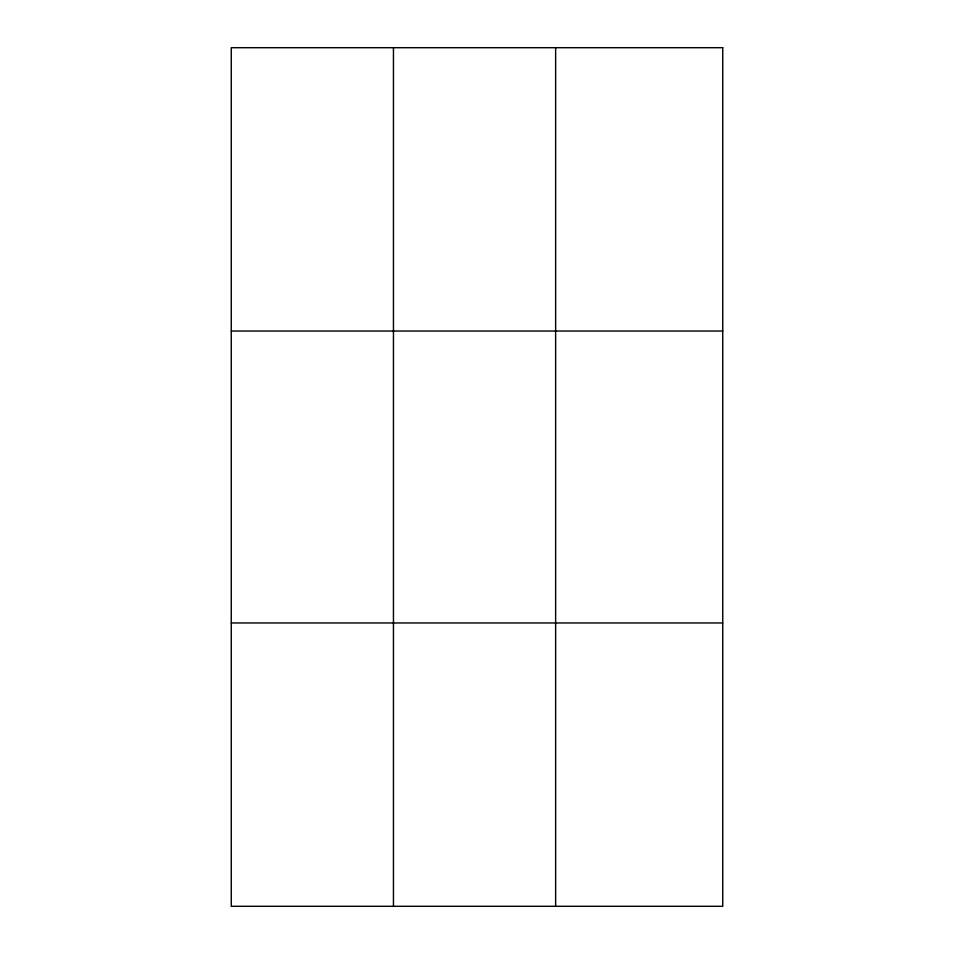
<?xml version="1.0" encoding="UTF-8"?>
<svg xmlns="http://www.w3.org/2000/svg" width="954" height="954" viewBox="0 0 954 954"><rect width="100%" height="100%" fill="white"/><g stroke="black" fill="none" stroke-linecap="round" stroke-linejoin="round"><path stroke-width="1.43" d="M393.453 47.7L393.453 906.3M555.633 47.7L555.633 906.3M231.262 331.038L722.738 331.038M231.262 622.962L722.738 622.962M722.738 47.7L722.738 906.3L231.262 906.3L231.262 47.7L722.738 47.7"/></g></svg>
